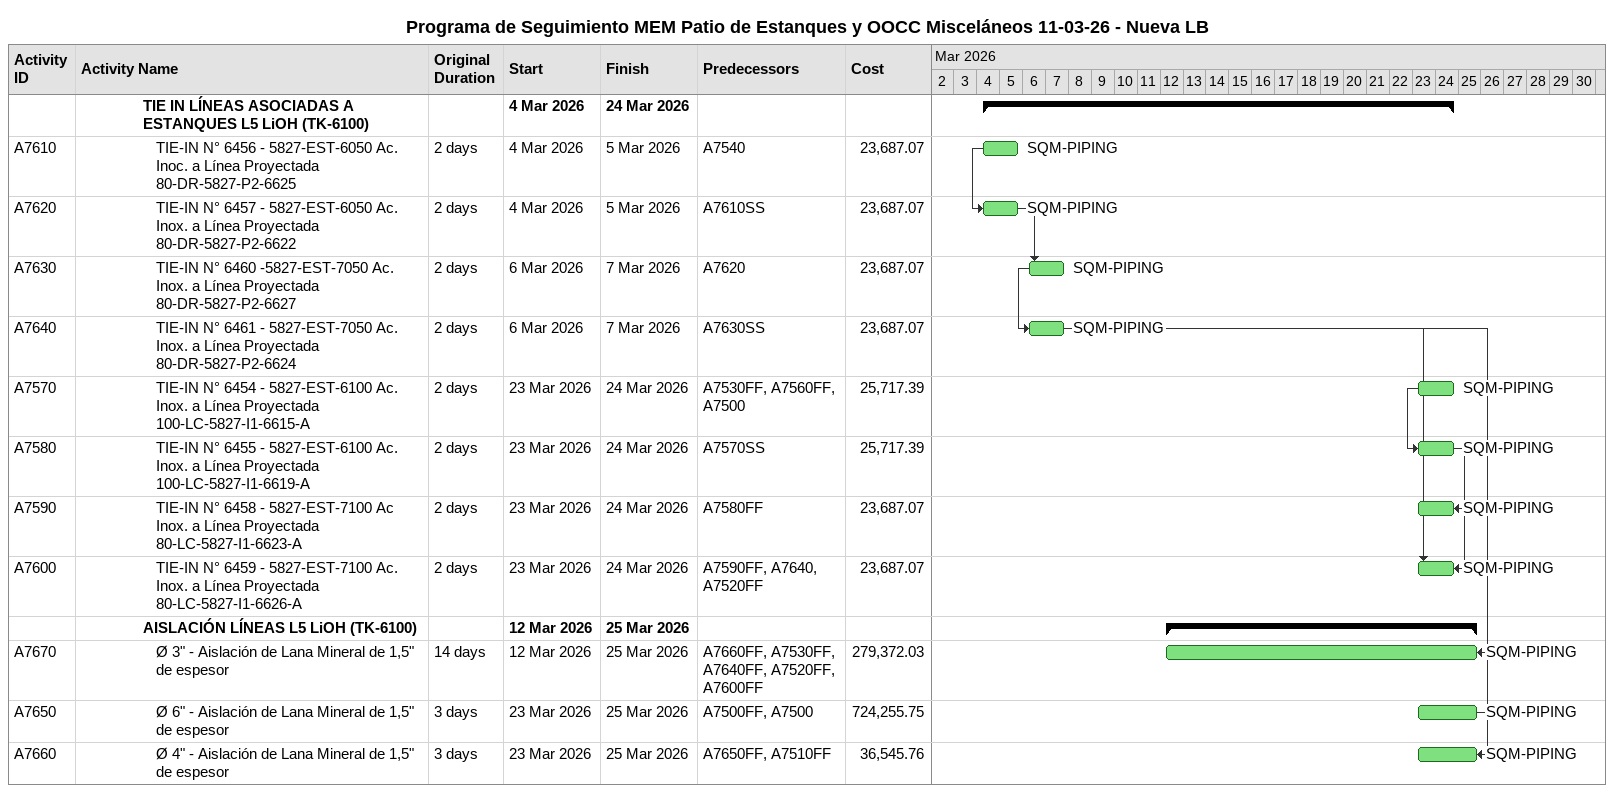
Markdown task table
Programa de Seguimiento MEM Patio de Estanques y OOCC Misceláneos 11-03-26 - Nueva LB

| ID | Level | Task | Original duration | Start | Finish | Predecessors | Resources | Cost |
|---|---|---|---|---|---|---|---|---|
|  | 6 | **TIE IN LÍNEAS ASOCIADAS A ESTANQUES L5 LiOH (TK-6100)** |  | 2026-03-04 | 2026-03-24 |  |  |  |
| A7610 | 7 | TIE-IN N° 6456 - 5827-EST-6050 Ac. Inoc. a Línea Proyectada 80-DR-5827-P2-6625 | 2d | 2026-03-04 | 2026-03-05 | A7540 | SQM-PIPING | 23687.07 |
| A7620 | 7 | TIE-IN N° 6457 - 5827-EST-6050 Ac. Inox. a Línea Proyectada 80-DR-5827-P2-6622 | 2d | 2026-03-04 | 2026-03-05 | A7610SS | SQM-PIPING | 23687.07 |
| A7630 | 7 | TIE-IN N° 6460 -5827-EST-7050 Ac. Inox. a Línea Proyectada 80-DR-5827-P2-6627 | 2d | 2026-03-06 | 2026-03-07 | A7620 | SQM-PIPING | 23687.07 |
| A7640 | 7 | TIE-IN N° 6461 - 5827-EST-7050 Ac. Inox. a Línea Proyectada 80-DR-5827-P2-6624 | 2d | 2026-03-06 | 2026-03-07 | A7630SS | SQM-PIPING | 23687.07 |
| A7570 | 7 | TIE-IN N° 6454 - 5827-EST-6100 Ac. Inox. a Línea Proyectada 100-LC-5827-I1-6615-A | 2d | 2026-03-23 | 2026-03-24 | A7530FF, A7560FF, A7500 | SQM-PIPING | 25717.39 |
| A7580 | 7 | TIE-IN N° 6455 - 5827-EST-6100 Ac. Inox. a Línea Proyectada 100-LC-5827-I1-6619-A | 2d | 2026-03-23 | 2026-03-24 | A7570SS | SQM-PIPING | 25717.39 |
| A7590 | 7 | TIE-IN N° 6458 - 5827-EST-7100 Ac Inox. a Línea Proyectada 80-LC-5827-I1-6623-A | 2d | 2026-03-23 | 2026-03-24 | A7580FF | SQM-PIPING | 23687.07 |
| A7600 | 7 | TIE-IN N° 6459 - 5827-EST-7100 Ac. Inox. a Línea Proyectada 80-LC-5827-I1-6626-A | 2d | 2026-03-23 | 2026-03-24 | A7590FF, A7640, A7520FF | SQM-PIPING | 23687.07 |
|  | 6 | **AISLACIÓN LÍNEAS L5 LiOH (TK-6100)** |  | 2026-03-12 | 2026-03-25 |  |  |  |
| A7670 | 7 | Ø 3" - Aislación de Lana Mineral de 1,5" de espesor | 14d | 2026-03-12 | 2026-03-25 | A7660FF, A7530FF, A7640FF, A7520FF, A7600FF | SQM-PIPING | 279372.03 |
| A7650 | 7 | Ø 6" - Aislación de Lana Mineral de 1,5" de espesor | 3d | 2026-03-23 | 2026-03-25 | A7500FF, A7500 | SQM-PIPING | 724255.75 |
| A7660 | 7 | Ø 4" - Aislación de Lana Mineral de 1,5" de espesor | 3d | 2026-03-23 | 2026-03-25 | A7650FF, A7510FF | SQM-PIPING | 36545.76 |
